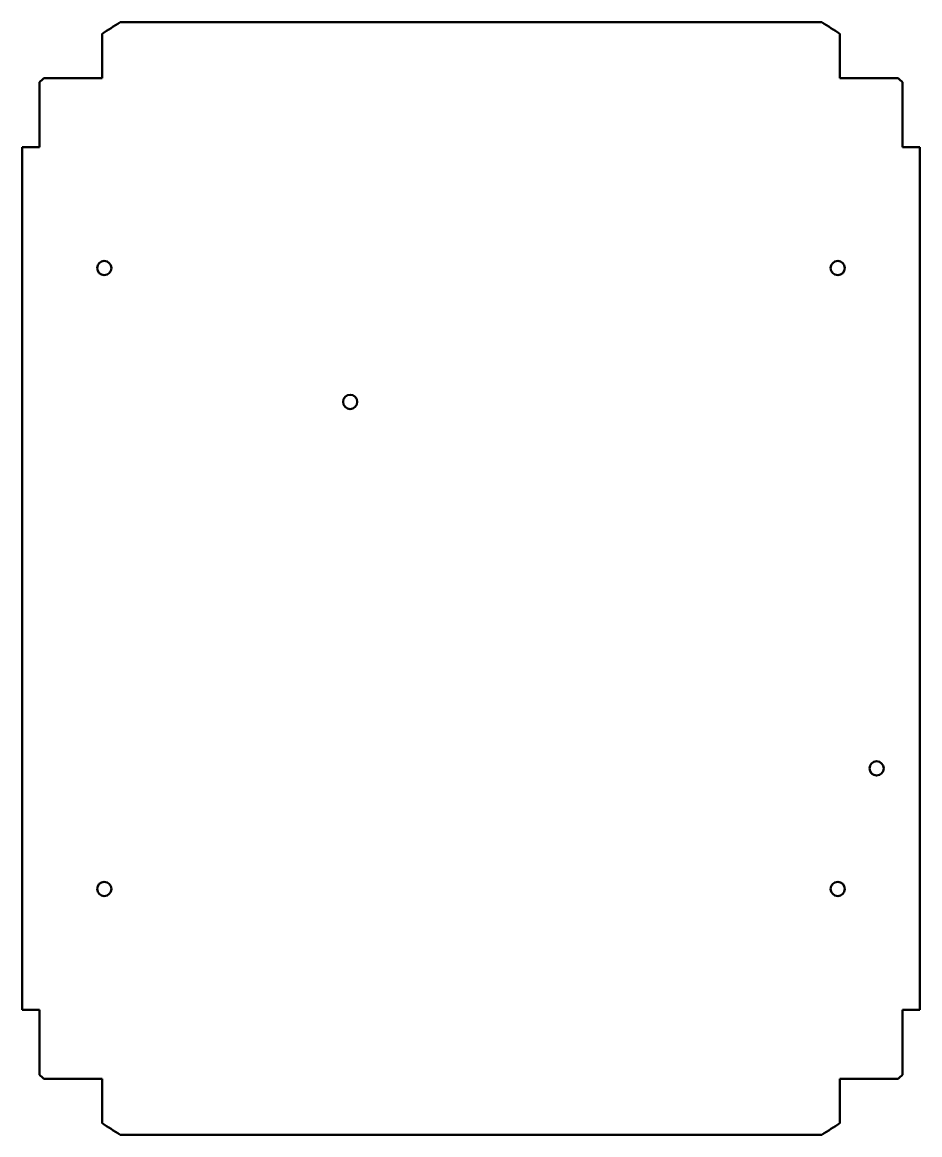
# Model space of a CAD drawing. Header units: millimetres. Extents: x 36 to 244, y 22 to 280.
import ezdxf

# ---------------------------------------------------------------- set-up
doc = ezdxf.new("R2010")
doc.units = ezdxf.units.MM
doc.header["$LTSCALE"] = 0.75
doc.layers.add('Visible', color=7, linetype='Continuous', lineweight=50)

msp = doc.modelspace()

# ---------------------------------------------------------------- linework, layer by layer
at = {"layer": 'Visible'}
for p, q in [((221.717139, 280.399101, 1.5), (59.048765, 280.399101, 1.5)), ((54.882952, 277.676573, 1.5), (54.882952, 267.399101, 1.5)), ((225.882952, 267.399101, 1.5), (225.882952, 277.676573, 1.5)), ((40.382952, 266.534891, 1.5), (40.382952, 251.399101, 1.5)), ((54.882952, 267.399101, 1.5), (41.38674, 267.399101, 1.5)), ((239.379164, 267.399101, 1.5), (225.882952, 267.399101, 1.5)), ((240.382952, 251.399101, 1.5), (240.382952, 266.534891, 1.5)), ((36.382952, 251.399101, 1.5), (36.382952, 51.399101, 1.5)), ((40.382952, 251.399101, 1.5), (36.382952, 251.399101, 1.5)), ((244.382952, 251.399101, 1.5), (240.382952, 251.399101, 1.5)), ((244.382952, 51.399101, 1.5), (244.382952, 251.399101, 1.5)), ((36.382952, 51.399101, 1.5), (40.382952, 51.399101, 1.5)), ((40.382952, 51.399101, 1.5), (40.382952, 36.263312, 1.5)), ((240.382952, 51.399101, 1.5), (244.382952, 51.399101, 1.5)), ((240.382952, 36.263312, 1.5), (240.382952, 51.399101, 1.5)), ((41.38674, 35.399101, 1.5), (54.882952, 35.399101, 1.5)), ((54.882952, 35.399101, 1.5), (54.882952, 25.121629, 1.5)), ((225.882952, 35.399101, 1.5), (239.379164, 35.399101, 1.5)), ((225.882952, 25.121629, 1.5), (225.882952, 35.399101, 1.5)), ((59.048765, 22.399101, 1.5), (221.717139, 22.399101, 1.5))]:
    msp.add_line(p, q, dxfattribs=at)
at = {"layer": 'Visible', "extrusion": (0, 0, -1)}
for centre in [(-55.382952, 223.399101, -1.5), (-225.382952, 223.399101, -1.5), (-112.382952, 192.357508, -1.5), (-234.382952, 107.357508, -1.5), (-55.382952, 79.399101, -1.5), (-225.382952, 79.399101, -1.5)]:
    msp.add_circle(centre, 1.65, dxfattribs=at)
at = {"layer": 'Visible'}
for start, end in [(122.231332, 124.101159), (55.898841, 57.768668), (130.47796, 130.97561), (49.02439, 49.52204), (229.02439, 229.52204), (310.47796, 310.97561), (235.898841, 237.768668), (302.231332, 304.101159)]:
    msp.add_arc((140.382952, 151.399101, 1.5), 152.5, start, end, dxfattribs=at)

doc.saveas('drawing.dxf')
